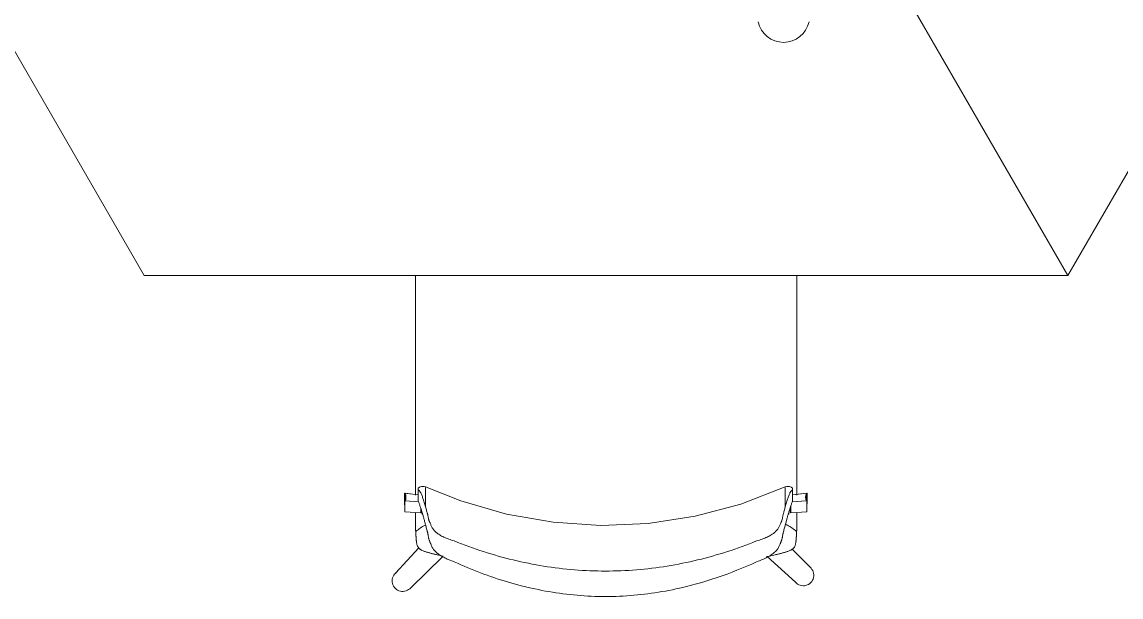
# Model space of a CAD drawing. Header units: millimetres. Extents: x 155927 to 326028, y -36033 to 97293.
# Drawn here: x 184783 to 186151, y 16605 to 17322 of the extents above; entities that cross this region are included whole.
import ezdxf

# ---------------------------------------------------------------- set-up
doc = ezdxf.new("R2010")
doc.units = ezdxf.units.MM
doc.header["$MEASUREMENT"] = 0
doc.layers.add('A-GENM', color=8, linetype='CONTINUOUS', lineweight=9)
doc.layers.add('I-FURN', color=8, linetype='CONTINUOUS', lineweight=9)

msp = doc.modelspace()

# ---------------------------------------------------------------- linework, layer by layer
at = {"layer": 'A-GENM'}
msp.add_arc((185731.3, 17329.1), 32.5, 192.6804, 347.3196, dxfattribs=at)
at = {"layer": 'I-FURN'}
for p, q in [((184360.3, 18002), (184935.4, 17006.1)), ((186085.4, 17006.1), (186660.3, 18002)), ((186085.4, 17006.1), (185683, 17702.9)), ((185683, 17702.9), (186085.4, 17006.1)), ((184935.4, 17006.1), (186085.4, 17006.1)), ((185276.6, 16732.7), (185259.4, 16734.8)), ((185259.4, 16734.8), (185259.4, 16721.5)), ((185276.6, 16732.8), (185260.3, 16734.8)), ((185278.3, 16742.3), (185276.6, 16741)), ((185276.6, 16725.3), (185276.6, 16739)), ((185280.5, 16743), (185278.3, 16742.3)), ((185282, 16743.2), (185280.5, 16743)), ((185283.9, 16743.1), (185282, 16743.2)), ((185285.7, 16742.6), (185283.9, 16743.1)), ((185329.6, 16725.1), (185285.7, 16742.6)), ((185733.4, 16742.6), (185678.3, 16721.3)), ((185733.4, 16742.6), (185735.3, 16743.1)), ((185735.3, 16743.1), (185737.1, 16743.2)), ((185737.1, 16743.2), (185738.6, 16743)), ((185738.6, 16743), (185740.8, 16742.3)), ((185740.8, 16742.3), (185742.6, 16741)), ((185742.6, 16725.3), (185742.6, 16739)), ((185759.7, 16734.8), (185742.6, 16732.7)), ((185760.7, 16734.8), (185742.6, 16732.6)), ((185760.7, 16721.4), (185760.7, 16734.8)), ((185259.7, 16725.1), (185277.1, 16723.9)), ((185259.7, 16711.7), (185259.7, 16725.1)), ((185386.4, 16708.7), (185329.6, 16725.1)), ((185678.3, 16721.3), (185621.2, 16706.2)), ((185742, 16723.9), (185759.4, 16725.1)), ((185742, 16723.8), (185760.4, 16725.1)), ((185760.4, 16725.1), (185760.4, 16711.7)), ((185279.6, 16710.4), (185259.7, 16711.7)), ((185279.6, 16716.3), (185279.6, 16710.4)), ((185280.6, 16713.4), (185280.6, 16710.4)), ((185444.6, 16698.5), (185386.4, 16708.7)), ((185621.2, 16706.2), (185562.7, 16697.2)), ((185739.5, 16710.4), (185739.5, 16716.3)), ((185740.4, 16710.4), (185740.4, 16719.2)), ((185760.4, 16711.7), (185740.4, 16710.4)), ((185503.7, 16694.7), (185444.6, 16698.5)), ((185562.7, 16697.2), (185503.7, 16694.7)), ((185277.4, 16666.8), (185248.4, 16635.3)), ((185764.3, 16642.5), (185742.2, 16665.2)), ((185267.1, 16617), (185307, 16655.8)), ((185711, 16656), (185746.1, 16623.7))]:
    msp.add_line(p, q, dxfattribs=at)
for centre, start, end in [((185755.8, 16632.5), 221.9896, 49.6059), ((185257.2, 16625.5), 131.9662, 319.5824)]:
    msp.add_arc(centre, 13.1, start, end, dxfattribs=at)
for centre, start_param, end_param in [((185242.9, 16729.4), 6.026179, 6.605675), ((185243.8, 16729.4), 6.026179, 6.605675), ((185776.2, 16729.4), 2.819103, 3.398599), ((185777.2, 16729.4), 2.819103, 3.398599), ((185242.9, 16716.1), 0.238848, 0.322489), ((185777.2, 16716), 2.819103, 2.902745)]:
    msp.add_ellipse(centre, major_axis=(17.4, 0), ratio=0.978487, start_param=start_param, end_param=end_param, dxfattribs=at)
for points, knots in [([(185273.2, 16732.4), (185273.2, 16733.1), (185273.2, 16736.4), (185273.2, 16742.3), (185273.2, 16750.1), (185273.2, 16757.8), (185273.2, 16767.9), (185273.2, 16780.3), (185273.2, 16792.5), (185273.2, 16802.4), (185273.2, 16810), (185273.2, 16817.6), (185273.2, 16827.6), (185273.2, 16840.1), (185273.2, 16855), (185273.2, 16870.1), (185273.2, 16885.3), (185273.2, 16900.2), (185273.2, 16912.7), (185273.2, 16922.8), (185273.2, 16930.5), (185273.2, 16938.1), (185273.2, 16948.1), (185273.2, 16960.6), (185273.2, 16973.1), (185273.2, 16983.1), (185273.2, 16990.8), (185273.2, 16998.4), (185273.2, 17003.5), (185273.2, 17006.2), (185273.2, 17006.4)], [-0.8977274, -0.8977274, -0.8977274, -0.8977274, -0.8928571, -0.875, -0.8571429, -0.8392857, -0.8214286, -0.7857143, -0.75, -0.7321429, -0.7142857, -0.6964286, -0.6785714, -0.6428571, -0.6071429, -0.5714286, -0.5357143, -0.5, -0.4642857, -0.4464286, -0.4285714, -0.4107143, -0.3928571, -0.3571429, -0.3214286, -0.3035714, -0.2857143, -0.2678571, -0.25, -0.2488464, -0.2488464, -0.2488464, -0.2488464]), ([(185747.8, 17006.4), (185747.8, 17006.3), (185747.8, 17001.2), (185747.8, 16990.9), (185747.8, 16975.6), (185747.8, 16960.5), (185747.8, 16947.9), (185747.8, 16937.8), (185747.8, 16930.1), (185747.8, 16922.5), (185747.8, 16912.5), (185747.8, 16900.1), (185747.8, 16887.8), (185747.8, 16877.8), (185747.8, 16870.2), (185747.8, 16862.7), (185747.8, 16852.7), (185747.8, 16840.2), (185747.8, 16827.8), (185747.8, 16817.7), (185747.8, 16810), (185747.8, 16802.3), (185747.8, 16792.3), (185747.8, 16779.8), (185747.8, 16764.7), (185747.8, 16749.3), (185747.8, 16738.5), (185747.8, 16733), (185747.8, 16732.5)], [-0.7507659, -0.7507659, -0.7507659, -0.7507659, -0.75, -0.7142857, -0.6785714, -0.6428571, -0.6071429, -0.5892857, -0.5714286, -0.5535714, -0.5357143, -0.5, -0.4642857, -0.4464286, -0.4285714, -0.4107143, -0.3928571, -0.3571429, -0.3214286, -0.3035714, -0.2857143, -0.2678571, -0.25, -0.2142857, -0.1785714, -0.1428571, -0.1071429, -0.103964, -0.103964, -0.103964, -0.103964]), ([(185276.6, 16739.3), (185276.6, 16739.7), (185276.6, 16740.5), (185276.6, 16741.1), (185276.6, 16741), (185276.6, 16740.3), (185276.6, 16739.5), (185276.6, 16739)], [0.4171888, 0.4171888, 0.4171888, 0.4171888, 0.5, 0.625, 0.75, 0.875, 1, 1, 1, 1]), ([(185285.7, 16717.7), (185285.7, 16720.7), (185285.7, 16726), (185285.7, 16732.4), (185285.7, 16737.2), (185285.7, 16739.8), (185285.7, 16741.3), (185285.7, 16741.7), (185285.7, 16742)], [0, 0, 0, 0, 0.1111111, 0.2222222, 0.3333333, 0.4444444, 0.5, 0.5555556, 0.5555556, 0.5555556, 0.5555556]), ([(185733.4, 16742), (185733.4, 16741.7), (185733.4, 16741), (185733.4, 16739.1), (185733.4, 16735.2), (185733.4, 16727.9), (185733.4, 16721.4), (185733.4, 16717.7)], [0.4444444, 0.4444444, 0.4444444, 0.4444444, 0.5138889, 0.5833333, 0.7222222, 0.8611111, 1, 1, 1, 1]), ([(185742.6, 16739), (185742.6, 16739.5), (185742.6, 16740.3), (185742.6, 16741), (185742.6, 16741.1), (185742.6, 16740.5), (185742.6, 16739.7), (185742.6, 16739.3)], [0, 0, 0, 0, 0.125, 0.25, 0.375, 0.5, 0.5837817, 0.5837817, 0.5837817, 0.5837817]), ([(185321.4, 16649.2), (185318.9, 16650.1), (185314.2, 16652), (185309.1, 16654.4), (185305.4, 16656.5), (185303, 16658.1), (185301.1, 16659.4), (185299.9, 16660.4), (185299.2, 16660.9), (185298.8, 16661.3), (185298.3, 16661.8), (185297.7, 16662.3), (185296.8, 16663.3), (185295.6, 16664.7), (185294.5, 16666.4), (185293.5, 16668.2), (185292.8, 16669.8), (185292.1, 16671.5), (185291.6, 16672.8), (185291.2, 16673.7), (185291, 16674.3), (185290.9, 16674.6), (185290.7, 16675), (185290.5, 16675.5), (185290.2, 16676.3), (185289.8, 16677.5), (185289.5, 16678.9), (185289.1, 16680.6), (185288.9, 16682.3), (185288.5, 16684), (185288.3, 16685.3), (185287.9, 16686.6), (185287.5, 16688.3), (185286.7, 16691.2), (185285.6, 16695.2), (185284.4, 16699.7), (185283.3, 16704), (185282.2, 16708.1), (185281.1, 16711.8), (185280, 16715.2), (185279.3, 16717.3), (185279, 16718.2)], [0, 0, 0, 0, 0.035714, 0.071429, 0.089286, 0.107143, 0.125, 0.133929, 0.138393, 0.142857, 0.147321, 0.151786, 0.160714, 0.178571, 0.196429, 0.214286, 0.232143, 0.25, 0.267857, 0.276786, 0.28125, 0.285714, 0.290179, 0.294643, 0.303571, 0.321429, 0.339286, 0.357143, 0.392857, 0.410714, 0.428571, 0.446429, 0.464286, 0.5, 0.571429, 0.642857, 0.714286, 0.785714, 0.857143, 0.928571, 1, 1, 1, 1]), ([(185285.7, 16717.7), (185286.1, 16716.1), (185286.8, 16713.7), (185287.5, 16710.9), (185288, 16709.4), (185288.3, 16708.2), (185288.6, 16707), (185288.8, 16705.5), (185289.1, 16704.1), (185289.4, 16702.6), (185289.7, 16701.4), (185290, 16700.4), (185290.4, 16699.6), (185290.6, 16699.1), (185290.7, 16698.8), (185290.9, 16698.4), (185291.1, 16698), (185291.5, 16697.1), (185292, 16695.8), (185292.7, 16694.2), (185293.6, 16692.5), (185294.5, 16690.8), (185295.7, 16689.1), (185296.9, 16687.7), (185297.9, 16686.7), (185298.5, 16686.2), (185298.9, 16685.8), (185299.4, 16685.4), (185300.1, 16684.9), (185301.3, 16684.1), (185303.2, 16682.8), (185305.6, 16681.4), (185309.2, 16679.6), (185314.3, 16677.5), (185318.9, 16676), (185321.4, 16675.3)], [0, 0, 0, 0, 0.125, 0.1875, 0.21875, 0.25, 0.28125, 0.3125, 0.375, 0.40625, 0.4375, 0.46875, 0.484375, 0.492188, 0.5, 0.507812, 0.515625, 0.53125, 0.5625, 0.59375, 0.625, 0.65625, 0.6875, 0.71875, 0.734375, 0.742188, 0.75, 0.757812, 0.765625, 0.78125, 0.8125, 0.84375, 0.875, 0.9375, 1, 1, 1, 1]), ([(185740.1, 16718.2), (185739.4, 16716.3), (185738.4, 16713.1), (185736.9, 16708.1), (185735.8, 16704), (185734.7, 16699.7), (185733.5, 16695.2), (185732.4, 16691.2), (185731.5, 16687.9), (185731, 16685.7), (185730.6, 16684), (185730.3, 16682.3), (185730, 16680.6), (185729.6, 16678.9), (185729.3, 16677.5), (185728.9, 16676.3), (185728.6, 16675.5), (185728.4, 16675), (185728.2, 16674.6), (185728.1, 16674.3), (185727.9, 16673.7), (185727.5, 16672.8), (185727, 16671.5), (185726.3, 16669.8), (185725.6, 16668.2), (185724.6, 16666.4), (185723.5, 16664.7), (185722.4, 16663.3), (185721.4, 16662.3), (185720.8, 16661.8), (185720.4, 16661.3), (185719.9, 16660.9), (185719.2, 16660.4), (185718, 16659.4), (185716.1, 16658.1), (185713.7, 16656.5), (185710.1, 16654.4), (185704.9, 16652), (185700.2, 16650.1), (185697.7, 16649.2)], [0, 0, 0, 0, 0.142857, 0.214286, 0.285714, 0.357143, 0.428571, 0.5, 0.535714, 0.571429, 0.589286, 0.607143, 0.642857, 0.660714, 0.678571, 0.696429, 0.705357, 0.709821, 0.714286, 0.71875, 0.723214, 0.732143, 0.75, 0.767857, 0.785714, 0.803571, 0.821429, 0.839286, 0.848214, 0.852679, 0.857143, 0.861607, 0.866071, 0.875, 0.892857, 0.910714, 0.928571, 0.964286, 1, 1, 1, 1]), ([(185697.7, 16675.3), (185700.2, 16676), (185704.8, 16677.5), (185709.9, 16679.6), (185713.5, 16681.4), (185715.9, 16682.8), (185717.8, 16684.1), (185719, 16684.9), (185719.7, 16685.4), (185720.2, 16685.8), (185720.6, 16686.2), (185721.2, 16686.7), (185722.2, 16687.7), (185723.4, 16689.1), (185724.6, 16690.8), (185725.5, 16692.5), (185726.4, 16694.2), (185727.1, 16695.8), (185727.6, 16697.1), (185728, 16698), (185728.2, 16698.4), (185728.4, 16698.8), (185728.6, 16699.1), (185728.8, 16699.6), (185729.1, 16700.4), (185729.4, 16701.4), (185729.7, 16702.6), (185730, 16704.1), (185730.3, 16705.5), (185730.5, 16707), (185730.8, 16708.2), (185731.2, 16709.4), (185731.6, 16710.9), (185732.3, 16713.7), (185733, 16716.1), (185733.4, 16717.7)], [0, 0, 0, 0, 0.0625, 0.125, 0.15625, 0.1875, 0.21875, 0.234375, 0.242188, 0.25, 0.257812, 0.265625, 0.28125, 0.3125, 0.34375, 0.375, 0.40625, 0.4375, 0.46875, 0.484375, 0.492188, 0.5, 0.507812, 0.515625, 0.53125, 0.5625, 0.59375, 0.625, 0.6875, 0.71875, 0.75, 0.78125, 0.8125, 0.875, 1, 1, 1, 1]), ([(185286, 16695.3), (185285.7, 16695.2), (185283.3, 16694), (185279.1, 16691.4), (185275.3, 16688.6), (185273.4, 16687)], [0.93933321, 0.93933321, 0.93933321, 0.93933321, 0.94444444, 0.97222222, 1, 1, 1, 1]), ([(185747.6, 16687), (185745.8, 16688.6), (185741.9, 16691.4), (185737.2, 16694.3), (185734.4, 16695.6), (185733.6, 16696)], [0, 0, 0, 0, 0.02777778, 0.05555556, 0.06696683, 0.06696683, 0.06696683, 0.06696683]), ([(185307.4, 16656.4), (185305.1, 16656.9), (185301.3, 16657.7), (185296.9, 16658.8), (185294.4, 16659.4), (185292.6, 16659.8), (185290.9, 16660.3), (185289.4, 16660.7), (185287.8, 16661.1), (185286, 16661.7), (185284.3, 16662.3), (185282.6, 16662.9), (185281.3, 16663.5), (185280.3, 16664), (185279.6, 16664.4), (185278.9, 16664.8), (185278, 16665.5), (185277.1, 16666.4), (185276.2, 16667.6), (185275.5, 16668.8), (185275.1, 16670), (185274.8, 16671.4), (185274.6, 16672.6), (185274.4, 16673.4), (185274.4, 16674), (185274.3, 16674.3), (185274.3, 16674.7), (185274.2, 16675.3), (185274.1, 16676.1), (185274, 16677.4), (185273.9, 16678.6), (185273.8, 16679.6), (185273.8, 16680.4), (185273.7, 16681.2), (185273.7, 16682.3), (185273.5, 16684.3), (185273.4, 16685.9), (185273.4, 16687)], [0, 0, 0, 0, 0.125, 0.1875, 0.21875, 0.25, 0.28125, 0.3125, 0.34375, 0.375, 0.40625, 0.4375, 0.46875, 0.484375, 0.5, 0.515625, 0.53125, 0.5625, 0.59375, 0.625, 0.65625, 0.6875, 0.71875, 0.734375, 0.742188, 0.75, 0.757812, 0.765625, 0.78125, 0.8125, 0.84375, 0.859375, 0.875, 0.890625, 0.90625, 0.9375, 1, 1, 1, 1]), ([(185747.6, 16687), (185747.6, 16685.9), (185747.5, 16684.3), (185747.4, 16682.3), (185747.3, 16681.2), (185747.2, 16680.4), (185747.2, 16679.6), (185747.1, 16678.6), (185747, 16677.4), (185746.9, 16676.1), (185746.8, 16675.3), (185746.7, 16674.7), (185746.7, 16674.3), (185746.7, 16674), (185746.6, 16673.4), (185746.5, 16672.6), (185746.2, 16671.4), (185745.9, 16670), (185745.5, 16668.8), (185744.8, 16667.6), (185743.9, 16666.4), (185743, 16665.5), (185742.1, 16664.8), (185741.4, 16664.4), (185740.7, 16664), (185739.8, 16663.5), (185738.4, 16662.9), (185736.8, 16662.3), (185735, 16661.7), (185733.2, 16661.1), (185731.6, 16660.7), (185730.1, 16660.3), (185728.4, 16659.8), (185726.6, 16659.4), (185724.1, 16658.8), (185719.7, 16657.7), (185715.9, 16656.9), (185713.6, 16656.4)], [0, 0, 0, 0, 0.0625, 0.09375, 0.109375, 0.125, 0.140625, 0.15625, 0.1875, 0.21875, 0.234375, 0.242188, 0.25, 0.257812, 0.265625, 0.28125, 0.3125, 0.34375, 0.375, 0.40625, 0.4375, 0.46875, 0.484375, 0.5, 0.515625, 0.53125, 0.5625, 0.59375, 0.625, 0.65625, 0.6875, 0.71875, 0.75, 0.78125, 0.8125, 0.875, 1, 1, 1, 1]), ([(185321.4, 16675.3), (185333.4, 16670.4), (185357.5, 16661.6), (185407.1, 16647.6), (185470.8, 16637.2), (185548.3, 16637.2), (185612, 16647.6), (185661.6, 16661.6), (185685.8, 16670.4), (185697.7, 16675.3)], [-1, -1, -1, -1, -0.9, -0.8, -0.6, -0.4, -0.2, -0.1, 0, 0, 0, 0]), ([(185697.7, 16649.2), (185681.6, 16641.8), (185648.8, 16628.6), (185591.9, 16612.8), (185527.3, 16604.3), (185456.4, 16607.5), (185398.6, 16620), (185353.9, 16635.1), (185332.1, 16644.3), (185321.4, 16649.2)], [-1, -1, -1, -1, -0.863636, -0.727273, -0.545455, -0.363636, -0.181818, -0.090909, 0, 0, 0, 0])]:
    msp.add_open_spline(points, degree=3, knots=knots, dxfattribs=at)
for points in [[(185276.6, 16739), (185277, 16738.8), (185277.9, 16738.1), (185279.4, 16735.9), (185280.9, 16732.7), (185282.4, 16728.5), (185284, 16723.5), (185285.1, 16719.7), (185285.7, 16717.7)], [(185733.4, 16717.7), (185734, 16719.7), (185735.1, 16723.5), (185736.7, 16728.5), (185738.2, 16732.7), (185739.7, 16735.9), (185741.2, 16738.1), (185742.1, 16738.8), (185742.6, 16739)], [(185279, 16718.2), (185278.6, 16719.5), (185277.8, 16722), (185276.9, 16724.3), (185276.6, 16725.3)], [(185742.6, 16725.3), (185742.2, 16724.3), (185741.4, 16722), (185740.5, 16719.5), (185740.1, 16718.2)], [(185273.2, 16690.9), (185273.2, 16697), (185273.2, 16703.3), (185273.2, 16709.8)], [(185280.7, 16709.6), (185281.1, 16709.3), (185281.5, 16709.1), (185281.9, 16708.8)], [(185737.2, 16708.8), (185737.6, 16709.1), (185738, 16709.3), (185738.4, 16709.6)], [(185747.8, 16709.8), (185747.8, 16703.3), (185747.8, 16697), (185747.8, 16690.9)], [(185273.4, 16687), (185273.3, 16687.6), (185273.3, 16688.9), (185273.2, 16690.2), (185273.2, 16690.9)], [(185747.8, 16690.9), (185747.8, 16690.2), (185747.7, 16688.9), (185747.7, 16687.6), (185747.6, 16687)], [(185709.9, 16655.7), (185711.2, 16656), (185712.4, 16656.2), (185713.6, 16656.4)], [(185713.6, 16656.4), (185712.4, 16656.2), (185711.2, 16656), (185710, 16655.7)]]:
    msp.add_open_spline(points, degree=3, dxfattribs=at)

doc.saveas('drawing.dxf')
